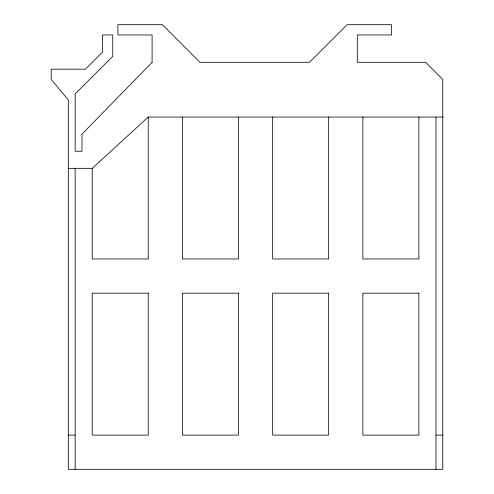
<?xml version="1.0" encoding="UTF-8"?>
<svg xmlns="http://www.w3.org/2000/svg" width="494" height="494" viewBox="0 0 494 494"><rect width="100%" height="100%" fill="white"/><g stroke="black" fill="none" stroke-linecap="round" stroke-linejoin="round"><path stroke-width="0.74" d="M68.308 168.343L92.242 168.343L148.249 117.041L442.797 117.041M68.308 435.103L75.144 435.103M435.955 435.103L442.797 435.103M435.955 117.041L435.955 469.3M418.856 117.041L418.856 258.967L362.855 258.967L362.855 117.041M328.652 117.041L328.652 258.967L272.651 258.967L272.651 117.041M238.448 117.041L238.448 258.967L182.447 258.967L182.447 117.041M148.249 117.041L148.249 258.967L92.242 258.967L92.242 168.343M75.144 168.343L75.144 469.3M152.096 62.318L81.985 134.14L81.985 151.238L75.144 151.238L75.144 93.928L112.768 56.31L112.768 34.963L102.505 34.963L102.505 52.061L85.406 69.16L51.203 69.16L51.203 79.423L68.308 99.942L68.308 469.3L442.797 469.3L442.797 79.423L425.692 62.318L357.298 62.318L357.298 34.963L391.495 34.963L391.495 24.7L347.035 24.7L309.417 62.318L199.977 62.318L162.353 24.7L117.893 24.7L117.893 34.963L152.096 34.963L152.096 62.318M148.249 293.17L92.242 293.17L92.242 435.103L148.249 435.103L148.249 293.17M238.448 293.17L182.447 293.17L182.447 435.103L238.448 435.103L238.448 293.17M328.652 293.17L272.651 293.17L272.651 435.103L328.652 435.103L328.652 293.17M418.856 293.17L362.855 293.17L362.855 435.103L418.856 435.103L418.856 293.17"/></g></svg>
